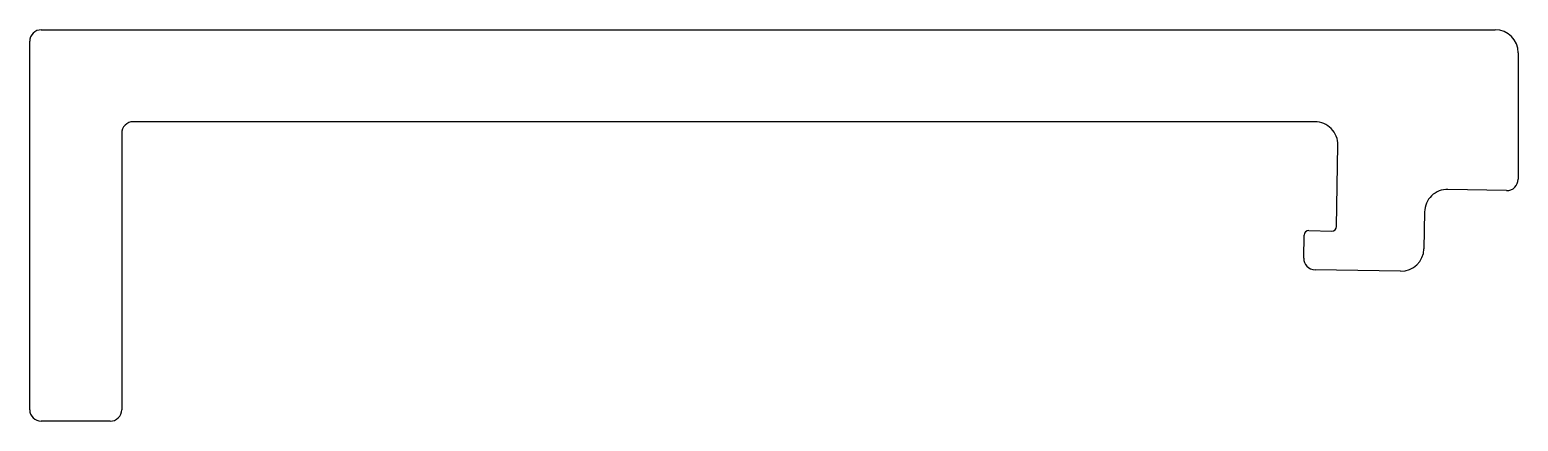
# Model space of a CAD drawing. Extents: x 2278.2 to 2343, y 1737.2 to 1754.2.
import ezdxf

# ---------------------------------------------------------------- set-up
doc = ezdxf.new("R2010")
doc.units = 0
doc.layers.get('0').update_dxf_attribs({"linetype": 'CONTINUOUS'})

msp = doc.modelspace()

# ---------------------------------------------------------------- linework, layer by layer
for p, q in [((2278.727, 1754.181, 0), (2341.987, 1754.181, 0)), ((2278.227, 1737.658, 0), (2278.227, 1753.681, 0)), ((2342.987, 1753.181, 0), (2342.987, 1747.689, 0)), ((2334.142, 1750.181, 0), (2282.727, 1750.181, 0)), ((2282.227, 1749.681, 0), (2282.227, 1737.658, 0)), ((2335.08, 1745.627, 0), (2335.142, 1749.164, 0)), ((2342.479, 1747.189, 0), (2339.929, 1747.241, 0)), ((2338.912, 1746.259, 0), (2338.884, 1744.66, 0)), ((2333.876, 1745.448, 0), (2334.877, 1745.43, 0)), ((2333.655, 1744.252, 0), (2333.673, 1745.251, 0)), ((2337.867, 1743.678, 0), (2334.146, 1743.743, 0)), ((2281.727, 1737.158, 0), (2278.727, 1737.158, 0))]:
    msp.add_line(p, q)
for centre, radius, start, end in [((2278.727, 1753.681, 0), 0.5, 89.99994, 180.00007), ((2341.987, 1753.181, 0), 1, 0, 89.99999), ((2282.727, 1749.681, 0), 0.5, 90, 180.00007), ((2334.142, 1749.181, 0), 1, 358.99599, 90), ((2339.912, 1746.241, 0), 1, 88.99579, 178.99599), ((2342.487, 1747.689, 0), 0.5, 268.99579, 0), ((2333.873, 1745.248, 0), 0.2, 88.99599, 178.99599), ((2334.88, 1745.63, 0), 0.2, 268.99599, 358.99599), ((2337.884, 1744.677, 0), 1, 268.99599, 358.99599), ((2334.155, 1744.243, 0), 0.5, 178.975, 269.01698), ((2278.727, 1737.658, 0), 0.5, 180.00007, 269.99985), ((2281.727, 1737.658, 0), 0.5, 269.99985, 0.00007)]:
    msp.add_arc(centre, radius, start, end)

doc.saveas('drawing.dxf')
